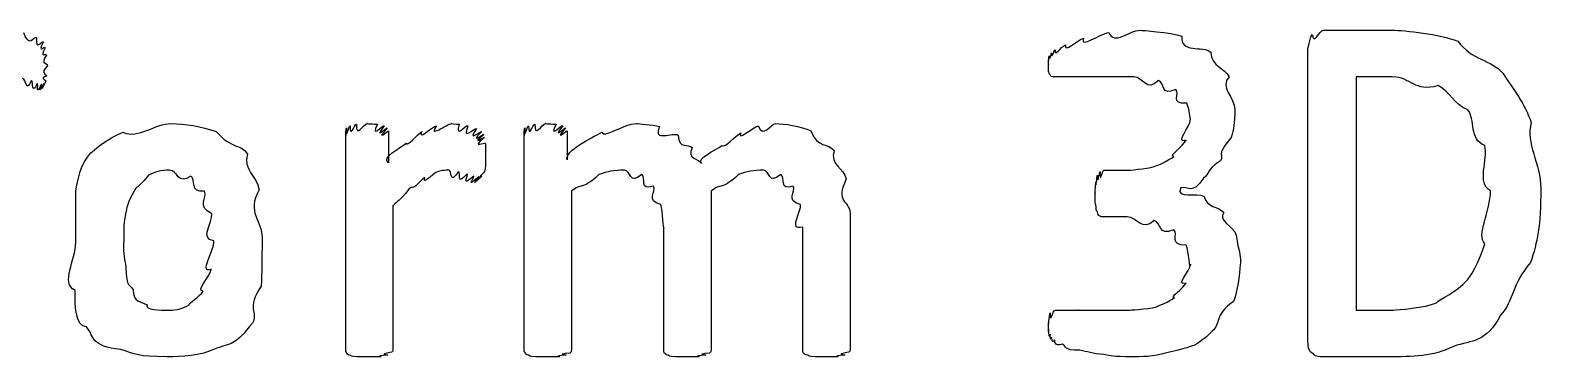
# Model space of a CAD drawing. Header units: millimetres. Extents: x 0 to 216, y 0 to 279.
# Drawn here: x 141.66 to 153.11, y 185.55 to 188.02 of the extents above; entities that cross this region are included whole.
import ezdxf

# ---------------------------------------------------------------- set-up
doc = ezdxf.new("R2010")
doc.units = ezdxf.units.MM
doc.layers.get('0').update_dxf_attribs({"linetype": 'CONTINUOUS'})

msp = doc.modelspace()

# ---------------------------------------------------------------- linework, layer by layer
at = {"color": 0}
for p, q in [((151.462, 188.017), (151.98, 188.017)), ((151.346, 185.68), (151.346, 187.885)), ((141.795, 187.747), (141.795, 187.747)), ((151.985, 187.664), (151.71, 187.664)), ((151.71, 187.664), (151.71, 185.9)), ((144.055, 185.602), (144.055, 187.256)), ((144.38, 187.256), (144.38, 187.013)), ((145.407, 185.602), (145.407, 187.256)), ((145.732, 187.256), (145.732, 187.036)), ((145.113, 187.074), (145.113, 187.074)), ((149.8, 186.958), (149.987, 186.958)), ((145.765, 186.799), (145.765, 185.602)), ((146.823, 186.799), (146.823, 185.602)), ((150.379, 186.826), (150.379, 186.821)), ((152.729, 186.804), (152.729, 186.804)), ((153.11, 186.821), (153.11, 186.821)), ((144.413, 186.688), (144.413, 185.602)), ((147.876, 186.633), (147.876, 185.602)), ((149.976, 186.606), (149.794, 186.606)), ((146.465, 185.602), (146.465, 186.528)), ((147.518, 185.602), (147.518, 186.528)), ((143.057, 186.424), (143.057, 186.424)), ((143.421, 186.446), (143.421, 186.446)), ((150.836, 186.259), (150.836, 186.259)), ((151.71, 185.9), (151.991, 185.9)), ((151.947, 185.547), (151.462, 185.547))]:
    msp.add_line(p, q, dxfattribs=at)
for points in [[(141.613, 188), (141.657, 187.876), (141.69, 187.976), (141.712, 187.962)], [(141.712, 187.962), (141.704, 187.851), (141.753, 187.94), (141.762, 187.929)], [(149.508, 187.906), (149.502, 187.843), (149.59, 187.941), (149.645, 187.956)], [(149.645, 187.956), (149.615, 187.876), (149.768, 187.989), (149.838, 188)], [(149.838, 188), (149.877, 187.898), (149.99, 188.017), (150.075, 188.017)], [(150.075, 188.017), (150.082, 188.017), (150.301, 188.002), (150.39, 187.973)], [(150.39, 187.973), (150.376, 187.84), (150.551, 187.903), (150.61, 187.851)], [(151.346, 187.885), (151.346, 187.858), (151.357, 187.965), (151.379, 187.984)], [(151.379, 187.984), (151.393, 187.898), (151.431, 188.017), (151.462, 188.017)], [(151.98, 188.017), (152.084, 188.017), (152.345, 187.989), (152.481, 187.934)], [(141.762, 187.929), (141.719, 187.829), (141.774, 187.903), (141.778, 187.885)], [(141.778, 187.885), (141.73, 187.796), (141.789, 187.851), (141.789, 187.829)], [(141.789, 187.829), (141.734, 187.752), (141.795, 187.78), (141.795, 187.747)], [(149.381, 187.796), (149.381, 187.763), (149.382, 187.816), (149.386, 187.824)], [(149.386, 187.824), (149.392, 187.777), (149.399, 187.838), (149.403, 187.846)], [(149.403, 187.846), (149.403, 187.792), (149.419, 187.86), (149.43, 187.868)], [(149.43, 187.868), (149.427, 187.81), (149.47, 187.891), (149.508, 187.906)], [(150.61, 187.851), (150.615, 187.737), (150.717, 187.737), (150.748, 187.664)], [(152.481, 187.934), (152.592, 187.788), (152.731, 187.798), (152.823, 187.692)], [(141.795, 187.747), (141.734, 187.686), (141.792, 187.687), (141.789, 187.67)], [(149.381, 187.763), (149.381, 187.741), (149.381, 187.785), (149.381, 187.796)], [(149.381, 187.708), (149.381, 187.708), (149.381, 187.741), (149.381, 187.763)], [(149.392, 187.681), (149.383, 187.682), (149.383, 187.697), (149.381, 187.708)], [(141.673, 187.637), (141.635, 187.535), (141.632, 187.649), (141.607, 187.653)], [(141.718, 187.614), (141.671, 187.521), (141.691, 187.628), (141.673, 187.637)], [(141.751, 187.609), (141.697, 187.51), (141.731, 187.61), (141.718, 187.614)], [(141.767, 187.614), (141.712, 187.51), (141.757, 187.609), (141.751, 187.609)], [(141.784, 187.631), (141.723, 187.517), (141.774, 187.617), (141.767, 187.614)], [(141.789, 187.67), (141.73, 187.653), (141.786, 187.642), (141.784, 187.631)], [(149.414, 187.664), (149.394, 187.667), (149.399, 187.672), (149.392, 187.681)], [(149.436, 187.664), (149.41, 187.664), (149.421, 187.664), (149.414, 187.664)], [(149.508, 187.664), (149.432, 187.664), (149.45, 187.664), (149.436, 187.664)], [(149.634, 187.664), (149.498, 187.664), (149.541, 187.664), (149.508, 187.664)], [(149.811, 187.664), (149.718, 187.664), (149.685, 187.664), (149.634, 187.664)], [(150.026, 187.664), (149.85, 187.664), (149.877, 187.664), (149.811, 187.664)], [(150.213, 187.637), (150.119, 187.545), (150.099, 187.664), (150.026, 187.664)], [(150.345, 187.57), (150.225, 187.512), (150.268, 187.621), (150.213, 187.637)], [(150.748, 187.664), (150.673, 187.59), (150.792, 187.507), (150.792, 187.416)], [(152.333, 187.598), (152.151, 187.545), (152.128, 187.664), (151.985, 187.664)], [(152.558, 187.416), (152.448, 187.457), (152.423, 187.554), (152.333, 187.598)], [(152.823, 187.692), (152.896, 187.579), (152.99, 187.463), (153.038, 187.317)], [(150.428, 187.465), (150.296, 187.454), (150.381, 187.54), (150.345, 187.57)], [(150.455, 187.344), (150.45, 187.377), (150.446, 187.428), (150.428, 187.465)], [(150.792, 187.416), (150.792, 187.307), (150.782, 187.273), (150.764, 187.206)], [(152.685, 187.146), (152.565, 187.19), (152.616, 187.342), (152.558, 187.416)], [(142.368, 187.245), (142.486, 187.193), (142.61, 187.311), (142.732, 187.311)], [(142.732, 187.311), (142.839, 187.311), (142.959, 187.29), (143.074, 187.251)], [(143.074, 187.251), (143.189, 187.115), (143.269, 187.157), (143.31, 187.08)], [(144.055, 187.256), (144.055, 187.164), (144.056, 187.27), (144.06, 187.278)], [(144.06, 187.278), (144.061, 187.179), (144.073, 187.29), (144.088, 187.295)], [(144.088, 187.295), (144.09, 187.19), (144.118, 187.306), (144.137, 187.306)], [(144.137, 187.306), (144.132, 187.193), (144.187, 187.311), (144.22, 187.311)], [(144.22, 187.311), (144.194, 187.311), (144.275, 187.308), (144.297, 187.306)], [(144.297, 187.306), (144.238, 187.19), (144.336, 187.302), (144.347, 187.295)], [(144.347, 187.295), (144.26, 187.179), (144.365, 187.285), (144.369, 187.278)], [(144.369, 187.278), (144.271, 187.164), (144.38, 187.263), (144.38, 187.256)], [(144.512, 187.162), (144.52, 187.131), (144.596, 187.229), (144.633, 187.251)], [(144.633, 187.251), (144.595, 187.175), (144.706, 187.287), (144.744, 187.295)], [(144.744, 187.295), (144.672, 187.193), (144.822, 187.311), (144.859, 187.311)], [(144.859, 187.311), (144.84, 187.311), (144.893, 187.308), (144.914, 187.306)], [(144.914, 187.306), (144.884, 187.19), (144.959, 187.302), (144.981, 187.295)], [(144.981, 187.295), (144.932, 187.175), (145.028, 187.279), (145.047, 187.273)], [(145.047, 187.273), (144.97, 187.16), (145.077, 187.258), (145.086, 187.251)], [(145.086, 187.251), (144.984, 187.146), (145.098, 187.235), (145.102, 187.229)], [(145.407, 187.256), (145.407, 187.164), (145.408, 187.27), (145.412, 187.278)], [(145.412, 187.278), (145.413, 187.179), (145.425, 187.29), (145.44, 187.295)], [(145.44, 187.295), (145.442, 187.19), (145.47, 187.306), (145.489, 187.306)], [(145.489, 187.306), (145.484, 187.193), (145.539, 187.311), (145.572, 187.311)], [(145.572, 187.311), (145.546, 187.311), (145.627, 187.308), (145.649, 187.306)], [(145.649, 187.306), (145.59, 187.19), (145.688, 187.302), (145.699, 187.295)], [(145.699, 187.295), (145.612, 187.179), (145.717, 187.285), (145.721, 187.278)], [(145.721, 187.278), (145.623, 187.164), (145.732, 187.263), (145.732, 187.256)], [(145.996, 187.245), (146.002, 187.193), (146.167, 187.311), (146.255, 187.311)], [(146.255, 187.311), (146.273, 187.311), (146.379, 187.303), (146.432, 187.289)], [(146.432, 187.289), (146.379, 187.164), (146.534, 187.252), (146.575, 187.223)], [(147.049, 187.24), (147.016, 187.171), (147.137, 187.284), (147.181, 187.295)], [(147.181, 187.295), (147.221, 187.193), (147.27, 187.311), (147.314, 187.311)], [(147.314, 187.311), (147.372, 187.311), (147.508, 187.292), (147.578, 187.256)], [(147.578, 187.256), (147.633, 187.12), (147.711, 187.169), (147.755, 187.107)], [(150.423, 187.185), (150.332, 187.157), (150.455, 187.285), (150.455, 187.344)], [(153.038, 187.317), (152.991, 187.168), (153.11, 187.004), (153.11, 186.821)], [(142.098, 187.058), (142.131, 187.105), (142.25, 187.201), (142.368, 187.245)], [(144.38, 187.013), (144.319, 187.058), (144.471, 187.125), (144.512, 187.162)], [(145.102, 187.229), (144.992, 187.135), (145.107, 187.217), (145.107, 187.206)], [(145.107, 187.206), (144.994, 187.113), (145.113, 187.179), (145.113, 187.157)], [(145.113, 187.157), (145.113, 187.071), (145.113, 187.11), (145.113, 187.074)], [(145.732, 187.036), (145.715, 187.105), (145.911, 187.201), (145.996, 187.245)], [(146.575, 187.223), (146.578, 187.109), (146.649, 187.165), (146.68, 187.129)], [(146.751, 187.008), (146.71, 187.047), (146.858, 187.109), (146.906, 187.146)], [(146.906, 187.146), (146.928, 187.124), (147.005, 187.217), (147.049, 187.24)], [(150.329, 187.063), (150.288, 187.065), (150.4, 187.14), (150.423, 187.185)], [(150.764, 187.206), (150.638, 187.058), (150.717, 187.081), (150.682, 187.03)], [(152.729, 186.804), (152.62, 186.859), (152.714, 187.039), (152.685, 187.146)], [(142.01, 186.776), (142.01, 186.829), (142.039, 186.98), (142.098, 187.058)], [(143.31, 187.08), (143.273, 186.965), (143.383, 186.916), (143.399, 186.81)], [(145.113, 187.074), (145.113, 187.003), (145.113, 187.013), (145.113, 186.992)], [(146.68, 187.129), (146.637, 187.036), (146.732, 187.052), (146.751, 187.008)], [(147.755, 187.107), (147.721, 186.998), (147.829, 186.976), (147.848, 186.892)], [(150.18, 186.986), (150.207, 186.994), (150.288, 187.03), (150.329, 187.063)], [(150.682, 187.03), (150.567, 186.954), (150.606, 186.934), (150.555, 186.898)], [(142.561, 186.92), (142.453, 186.789), (142.485, 186.857), (142.456, 186.81)], [(142.721, 186.958), (142.656, 186.958), (142.605, 186.945), (142.561, 186.92)], [(142.881, 186.914), (142.781, 186.84), (142.783, 186.958), (142.721, 186.958)], [(142.985, 186.799), (142.869, 186.785), (142.925, 186.888), (142.881, 186.914)], [(144.738, 186.942), (144.598, 186.822), (144.677, 186.92), (144.645, 186.898)], [(144.837, 186.958), (144.778, 186.958), (144.771, 186.953), (144.738, 186.942)], [(144.909, 186.948), (144.837, 186.84), (144.862, 186.958), (144.837, 186.958)], [(144.975, 186.931), (144.884, 186.829), (144.934, 186.943), (144.909, 186.948)], [(145.025, 186.914), (144.921, 186.818), (144.993, 186.927), (144.975, 186.931)], [(145.063, 186.909), (144.95, 186.807), (145.039, 186.91), (145.025, 186.914)], [(145.086, 186.914), (144.972, 186.807), (145.074, 186.909), (145.063, 186.909)], [(145.102, 186.942), (144.984, 186.818), (145.092, 186.921), (145.086, 186.914)], [(145.113, 186.992), (145.113, 186.958), (145.109, 186.953), (145.102, 186.942)], [(145.974, 186.925), (145.839, 186.8), (145.842, 186.865), (145.765, 186.799)], [(146.167, 186.958), (146.086, 186.958), (146.04, 186.948), (145.974, 186.925)], [(146.299, 186.925), (146.2, 186.84), (146.218, 186.958), (146.167, 186.958)], [(146.388, 186.837), (146.273, 186.8), (146.335, 186.906), (146.299, 186.925)], [(147.032, 186.925), (146.897, 186.8), (146.9, 186.865), (146.823, 186.799)], [(147.22, 186.958), (147.14, 186.958), (147.095, 186.948), (147.032, 186.925)], [(147.352, 186.925), (147.254, 186.84), (147.271, 186.958), (147.22, 186.958)], [(147.446, 186.837), (147.332, 186.8), (147.392, 186.906), (147.352, 186.925)], [(149.739, 186.87), (149.74, 186.804), (149.746, 186.909), (149.75, 186.92)], [(149.75, 186.92), (149.751, 186.829), (149.764, 186.943), (149.772, 186.948)], [(149.772, 186.948), (149.767, 186.84), (149.789, 186.958), (149.8, 186.958)], [(149.987, 186.958), (149.976, 186.958), (150.125, 186.967), (150.18, 186.986)], [(142.456, 186.81), (142.396, 186.694), (142.404, 186.705), (142.39, 186.639)], [(143.04, 186.628), (142.921, 186.686), (143.01, 186.75), (142.985, 186.799)], [(143.399, 186.81), (143.302, 186.635), (143.421, 186.581), (143.421, 186.446)], [(144.534, 186.815), (144.454, 186.712), (144.457, 186.739), (144.413, 186.688)], [(144.645, 186.898), (144.531, 186.782), (144.574, 186.851), (144.534, 186.815)], [(146.443, 186.7), (146.322, 186.723), (146.412, 186.8), (146.388, 186.837)], [(147.501, 186.7), (147.38, 186.723), (147.471, 186.8), (147.446, 186.837)], [(147.848, 186.892), (147.757, 186.716), (147.876, 186.724), (147.876, 186.633)], [(149.733, 186.788), (149.733, 186.76), (149.735, 186.848), (149.739, 186.87)], [(150.379, 186.821), (150.347, 186.741), (150.505, 186.793), (150.56, 186.76)], [(150.555, 186.898), (150.464, 186.767), (150.445, 186.84), (150.379, 186.826)], [(152.685, 186.402), (152.62, 186.465), (152.729, 186.65), (152.729, 186.804)], [(153.11, 186.821), (153.11, 186.531), (153.084, 186.416), (153.033, 186.259)], [(142.01, 186.413), (142.01, 186.491), (142.01, 186.666), (142.01, 186.776)], [(146.465, 186.528), (146.465, 186.498), (146.456, 186.647), (146.443, 186.7)], [(147.518, 186.528), (147.402, 186.498), (147.512, 186.647), (147.501, 186.7)], [(149.739, 186.7), (149.733, 186.69), (149.733, 186.75), (149.733, 186.788)], [(149.75, 186.644), (149.74, 186.646), (149.742, 186.677), (149.739, 186.7)], [(150.56, 186.76), (150.578, 186.674), (150.668, 186.686), (150.709, 186.639)], [(142.39, 186.639), (142.369, 186.564), (142.373, 186.508), (142.373, 186.435)], [(143.057, 186.424), (142.942, 186.44), (143.051, 186.564), (143.04, 186.628)], [(149.772, 186.611), (149.751, 186.617), (149.757, 186.629), (149.75, 186.644)], [(149.794, 186.606), (149.767, 186.606), (149.779, 186.607), (149.772, 186.611)], [(150.18, 186.578), (150.089, 186.487), (150.053, 186.606), (149.976, 186.606)], [(150.329, 186.507), (150.207, 186.454), (150.238, 186.563), (150.18, 186.578)], [(150.709, 186.639), (150.659, 186.58), (150.781, 186.534), (150.803, 186.468)], [(150.423, 186.391), (150.288, 186.388), (150.369, 186.473), (150.329, 186.507)], [(150.803, 186.468), (150.821, 186.33), (150.836, 186.332), (150.836, 186.259)], [(142.004, 186.049), (141.891, 186.105), (142.01, 186.276), (142.01, 186.413)], [(142.373, 186.435), (142.369, 186.3), (142.379, 186.291), (142.39, 186.225)], [(143.035, 186.209), (142.942, 186.171), (143.057, 186.347), (143.057, 186.424)], [(143.421, 186.446), (143.421, 186.249), (143.418, 186.192), (143.415, 186.082)], [(150.455, 186.247), (150.45, 186.187), (150.445, 186.349), (150.423, 186.391)], [(152.547, 186.121), (152.561, 186.121), (152.655, 186.287), (152.685, 186.402)], [(142.39, 186.225), (142.391, 186.054), (142.419, 186.105), (142.445, 186.054)], [(150.423, 186.104), (150.332, 186.079), (150.455, 186.195), (150.455, 186.247)], [(150.836, 186.259), (150.821, 186.15), (150.817, 186.054), (150.781, 185.966)], [(153.033, 186.259), (152.889, 186.098), (152.906, 185.968), (152.806, 185.862)], [(142.974, 186.043), (142.916, 186.043), (143.024, 186.145), (143.035, 186.209)], [(150.334, 185.994), (150.291, 185.995), (150.403, 186.063), (150.423, 186.104)], [(152.321, 185.955), (152.323, 185.973), (152.488, 186.046), (152.547, 186.121)], [(142.092, 185.773), (142.005, 185.775), (142.004, 185.941), (142.004, 186.049)], [(142.445, 186.054), (142.442, 185.955), (142.506, 185.968), (142.55, 185.939)], [(142.869, 185.939), (142.861, 185.951), (142.948, 185.999), (142.974, 186.043)], [(143.415, 186.082), (143.299, 185.914), (143.393, 185.881), (143.349, 185.801)], [(150.191, 185.922), (150.215, 185.933), (150.297, 185.964), (150.334, 185.994)], [(142.55, 185.939), (142.53, 185.9), (142.649, 185.9), (142.715, 185.9)], [(142.715, 185.9), (142.773, 185.9), (142.825, 185.912), (142.869, 185.939)], [(149.381, 185.806), (149.381, 185.757), (149.383, 185.867), (149.392, 185.878)], [(149.392, 185.878), (149.394, 185.782), (149.411, 185.9), (149.43, 185.9)], [(149.43, 185.9), (149.421, 185.9), (149.455, 185.9), (149.485, 185.9)], [(149.485, 185.9), (149.483, 185.9), (149.558, 185.9), (149.607, 185.9)], [(149.607, 185.9), (149.579, 185.9), (149.709, 185.9), (149.772, 185.9)], [(149.772, 185.9), (149.824, 185.9), (149.911, 185.9), (149.993, 185.9)], [(149.993, 185.9), (149.979, 185.9), (150.132, 185.907), (150.191, 185.922)], [(150.781, 185.966), (150.629, 185.856), (150.69, 185.802), (150.621, 185.74)], [(151.991, 185.9), (152.025, 185.9), (152.233, 185.918), (152.321, 185.955)], [(142.351, 185.602), (142.123, 185.625), (142.15, 185.699), (142.092, 185.773)], [(143.349, 185.801), (143.211, 185.636), (143.214, 185.657), (143.079, 185.613)], [(149.381, 185.757), (149.381, 185.702), (149.381, 185.787), (149.381, 185.806)], [(152.806, 185.862), (152.694, 185.649), (152.592, 185.675), (152.448, 185.625)], [(149.392, 185.718), (149.383, 185.672), (149.383, 185.742), (149.381, 185.757)], [(149.403, 185.696), (149.392, 185.654), (149.394, 185.71), (149.392, 185.718)], [(149.425, 185.674), (149.403, 185.638), (149.41, 185.688), (149.403, 185.696)], [(149.485, 185.641), (149.417, 185.625), (149.432, 185.666), (149.425, 185.674)], [(150.621, 185.74), (150.49, 185.613), (150.464, 185.63), (150.362, 185.597)], [(151.379, 185.575), (151.346, 185.587), (151.346, 185.631), (151.346, 185.68)], [(142.699, 185.547), (142.472, 185.547), (142.469, 185.565), (142.351, 185.602)], [(143.079, 185.613), (142.942, 185.547), (142.82, 185.547), (142.699, 185.547)], [(144.06, 185.581), (144.055, 185.576), (144.055, 185.594), (144.055, 185.602)], [(144.088, 185.558), (144.066, 185.561), (144.067, 185.572), (144.06, 185.581)], [(144.143, 185.547), (144.09, 185.55), (144.102, 185.554), (144.088, 185.558)], [(144.231, 185.547), (144.139, 185.547), (144.168, 185.547), (144.143, 185.547)], [(144.319, 185.547), (144.209, 185.547), (144.267, 185.547), (144.231, 185.547)], [(144.374, 185.558), (144.256, 185.55), (144.344, 185.55), (144.319, 185.547)], [(144.402, 185.581), (144.282, 185.561), (144.388, 185.565), (144.374, 185.558)], [(144.413, 185.602), (144.41, 185.576), (144.409, 185.587), (144.402, 185.581)], [(145.412, 185.581), (145.407, 185.576), (145.407, 185.594), (145.407, 185.602)], [(145.44, 185.558), (145.417, 185.561), (145.419, 185.572), (145.412, 185.581)], [(145.495, 185.547), (145.442, 185.55), (145.453, 185.554), (145.44, 185.558)], [(145.583, 185.547), (145.49, 185.547), (145.519, 185.547), (145.495, 185.547)], [(145.671, 185.547), (145.561, 185.547), (145.619, 185.547), (145.583, 185.547)], [(145.726, 185.558), (145.608, 185.55), (145.696, 185.55), (145.671, 185.547)], [(145.754, 185.575), (145.634, 185.561), (145.74, 185.565), (145.726, 185.558)], [(145.765, 185.602), (145.762, 185.572), (145.761, 185.582), (145.754, 185.575)], [(146.47, 185.575), (146.465, 185.572), (146.465, 185.591), (146.465, 185.602)], [(146.498, 185.558), (146.476, 185.561), (146.477, 185.571), (146.47, 185.575)], [(146.553, 185.547), (146.501, 185.55), (146.512, 185.554), (146.498, 185.558)], [(146.641, 185.547), (146.549, 185.547), (146.578, 185.547), (146.553, 185.547)], [(146.729, 185.547), (146.619, 185.547), (146.677, 185.547), (146.641, 185.547)], [(146.784, 185.558), (146.663, 185.55), (146.751, 185.55), (146.729, 185.547)], [(146.812, 185.575), (146.692, 185.561), (146.798, 185.565), (146.784, 185.558)], [(146.823, 185.602), (146.82, 185.572), (146.819, 185.582), (146.812, 185.575)], [(147.523, 185.575), (147.519, 185.572), (147.518, 185.591), (147.518, 185.602)], [(147.556, 185.558), (147.53, 185.561), (147.53, 185.571), (147.523, 185.575)], [(147.611, 185.547), (147.559, 185.55), (147.57, 185.554), (147.556, 185.558)], [(147.7, 185.547), (147.603, 185.547), (147.633, 185.547), (147.611, 185.547)], [(147.782, 185.547), (147.673, 185.547), (147.733, 185.547), (147.7, 185.547)], [(147.837, 185.558), (147.721, 185.55), (147.807, 185.55), (147.782, 185.547)], [(147.865, 185.581), (147.747, 185.561), (147.851, 185.565), (147.837, 185.558)], [(147.876, 185.602), (147.876, 185.576), (147.872, 185.587), (147.865, 185.581)], [(149.618, 185.597), (149.487, 185.594), (149.521, 185.626), (149.485, 185.641)], [(149.8, 185.564), (149.711, 185.569), (149.673, 185.586), (149.618, 185.597)], [(150.02, 185.547), (149.847, 185.547), (149.868, 185.553), (149.8, 185.564)], [(150.362, 185.597), (150.17, 185.547), (150.148, 185.547), (150.02, 185.547)], [(151.462, 185.547), (151.393, 185.547), (151.404, 185.555), (151.379, 185.575)], [(152.448, 185.625), (152.294, 185.547), (152.141, 185.547), (151.947, 185.547)]]:
    msp.add_open_spline(points, degree=3, dxfattribs=at)

doc.saveas('drawing.dxf')
